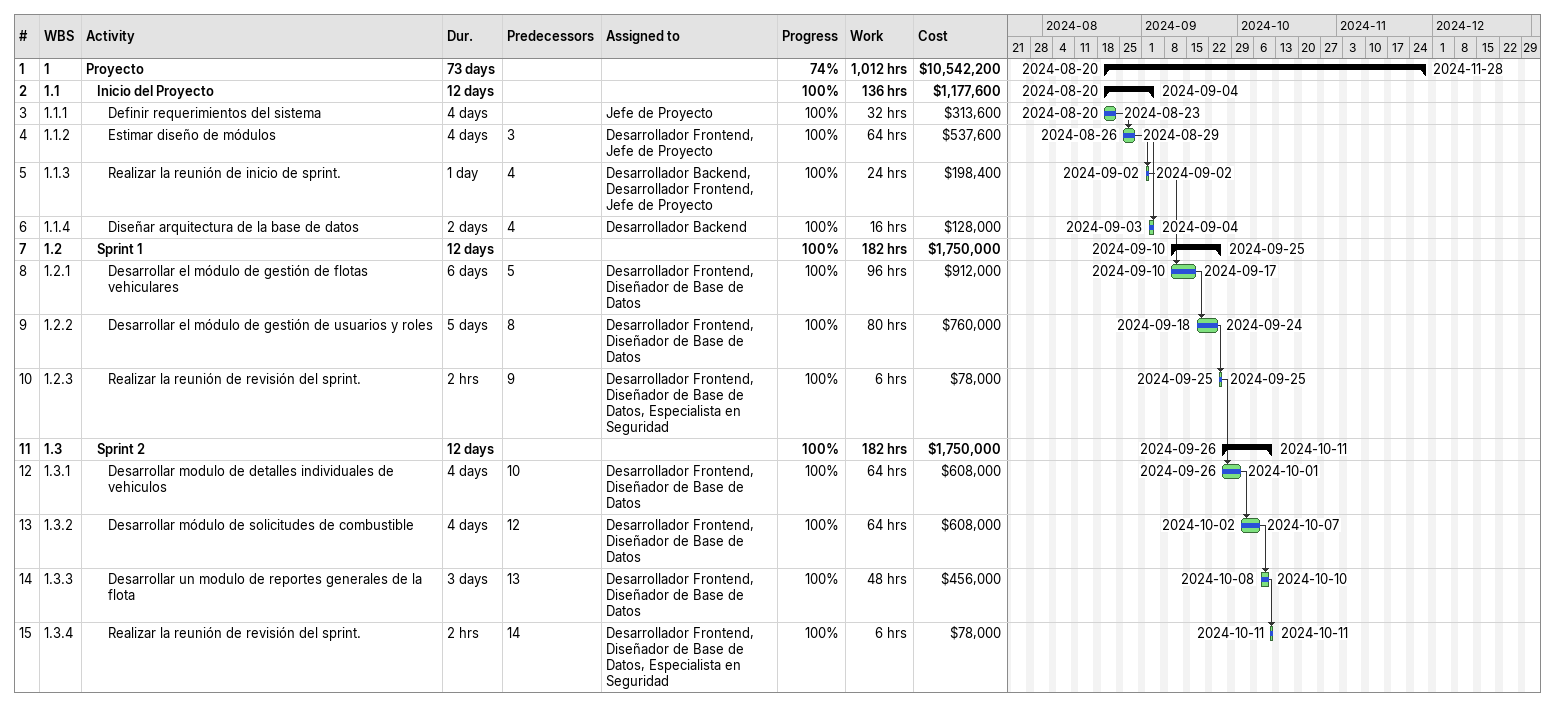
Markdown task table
| ID | WBS | Task | Duration | Start | Finish | Predecessors | Resources | % complete | Work (h) | Cost ($) |
|---|---|---|---|---|---|---|---|---|---|---|
| 1 | 1 | **Proyecto** | 73d | 2024-08-20 | 2024-11-28 |  |  | 74 | 1012 | 10542200 |
| 2 | 1.1 | **Inicio del Proyecto** | 12d | 2024-08-20 | 2024-09-04 |  |  | 100 | 136 | 1177600 |
| 3 | 1.1.1 | Definir requerimientos del sistema | 4d | 2024-08-20 | 2024-08-23 |  | Jefe de Proyecto | 100 | 32 | 313600 |
| 4 | 1.1.2 | Estimar diseño de módulos | 4d | 2024-08-26 | 2024-08-29 | 3 | Desarrollador Frontend, Jefe de Proyecto | 100 | 64 | 537600 |
| 5 | 1.1.3 | Realizar la reunión de inicio de sprint. | 1d | 2024-09-02 | 2024-09-02 | 4 | Desarrollador Backend, Desarrollador Frontend, Jefe de Proyecto | 100 | 24 | 198400 |
| 6 | 1.1.4 | Diseñar arquitectura de la base de datos | 2d | 2024-09-03 | 2024-09-04 | 4 | Desarrollador Backend | 100 | 16 | 128000 |
| 7 | 1.2 | **Sprint 1** | 12d | 2024-09-10 | 2024-09-25 |  |  | 100 | 182 | 1750000 |
| 8 | 1.2.1 | Desarrollar el módulo de gestión de flotas vehiculares | 6d | 2024-09-10 | 2024-09-17 | 5 | Desarrollador Frontend, Diseñador de Base de Datos | 100 | 96 | 912000 |
| 9 | 1.2.2 | Desarrollar el módulo de gestión de usuarios y roles | 5d | 2024-09-18 | 2024-09-24 | 8 | Desarrollador Frontend, Diseñador de Base de Datos | 100 | 80 | 760000 |
| 10 | 1.2.3 | Realizar la reunión de revisión del sprint. | 2h | 2024-09-25 | 2024-09-25 | 9 | Desarrollador Frontend, Diseñador de Base de Datos, Especialista en Seguridad | 100 | 6 | 78000 |
| 11 | 1.3 | **Sprint 2** | 12d | 2024-09-26 | 2024-10-11 |  |  | 100 | 182 | 1750000 |
| 12 | 1.3.1 | Desarrollar modulo de detalles individuales de vehiculos | 4d | 2024-09-26 | 2024-10-01 | 10 | Desarrollador Frontend, Diseñador de Base de Datos | 100 | 64 | 608000 |
| 13 | 1.3.2 | Desarrollar módulo de solicitudes de combustible | 4d | 2024-10-02 | 2024-10-07 | 12 | Desarrollador Frontend, Diseñador de Base de Datos | 100 | 64 | 608000 |
| 14 | 1.3.3 | Desarrollar un modulo de reportes generales de la flota | 3d | 2024-10-08 | 2024-10-10 | 13 | Desarrollador Frontend, Diseñador de Base de Datos | 100 | 48 | 456000 |
| 15 | 1.3.4 | Realizar la reunión de revisión del sprint. | 2h | 2024-10-11 | 2024-10-11 | 14 | Desarrollador Frontend, Diseñador de Base de Datos, Especialista en Seguridad | 100 | 6 | 78000 |
